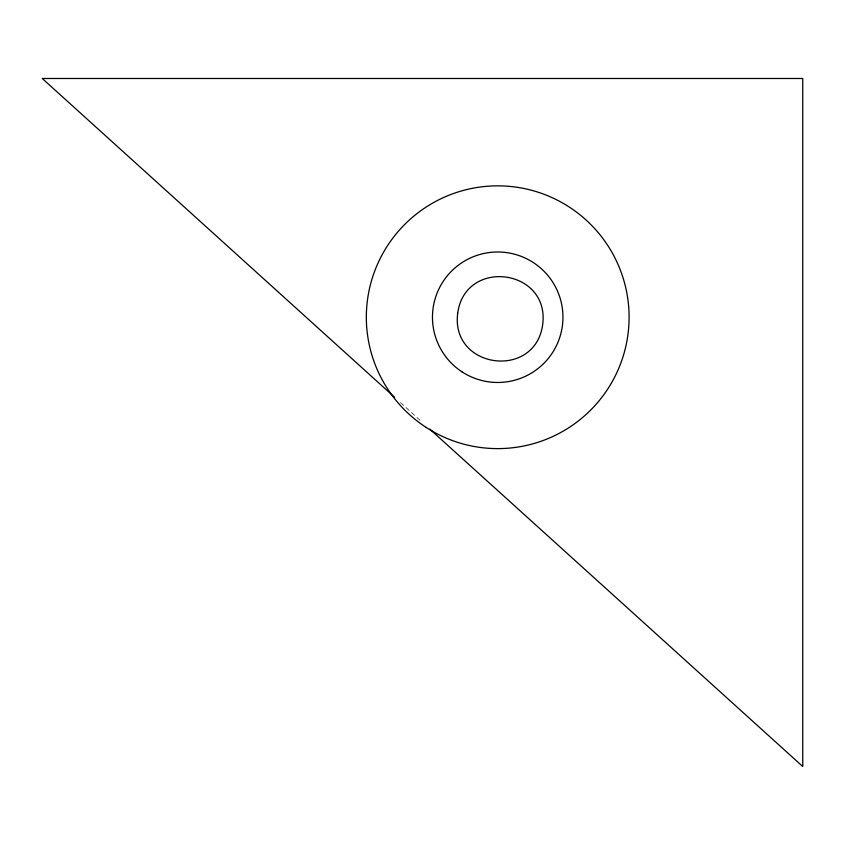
<?xml version="1.0" encoding="UTF-8"?>
<svg xmlns="http://www.w3.org/2000/svg" width="845" height="845" viewBox="0 0 845 845"><rect width="100%" height="100%" fill="white"/><g stroke="black" fill="none" stroke-linecap="round" stroke-linejoin="round"><path stroke-width="0.63" stroke-dasharray="4.22 3.17" d="M400.477 402.579L421.032 421.169"/><path stroke-width="1.27" d="M394.604 397.266L42.25 78.49L802.75 78.49L802.75 766.51L429.841 429.144M457.694 313.305C450.522 369.043 535.371 380.092 542.712 324.385C549.873 268.647 465.035 257.598 457.694 313.305M462.173 371.948A65.245 65.245 0 0 0 562.865 320.646A65.245 65.245 0 0 0 468.088 259.098A65.245 65.245 0 0 0 462.173 371.948M426.155 427.412A131.376 131.376 0 0 0 628.912 324.11A131.376 131.376 0 0 0 438.069 200.17A131.376 131.376 0 0 0 426.155 427.412"/></g></svg>
